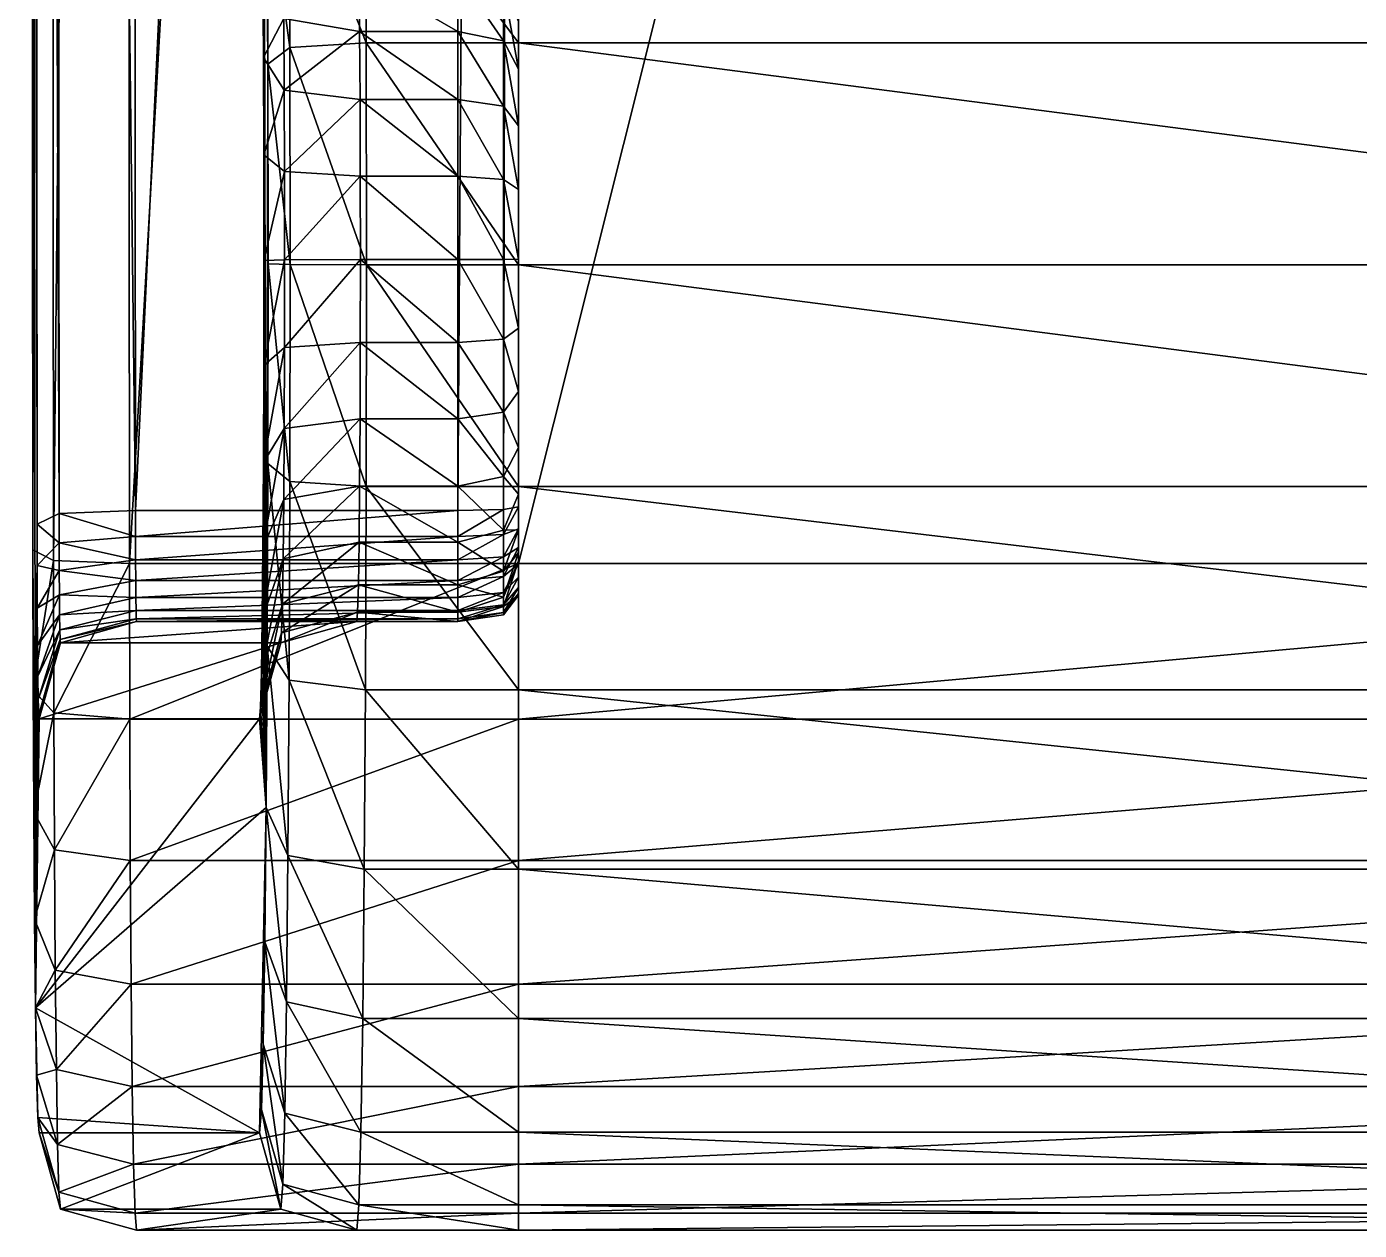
# Model space of a CAD drawing. Header units: metres. Extents: x -3624 to 1108, y -1406 to 909.
# Drawn here: x 1063.19 to 1085.08, y 497.51 to 517.28 of the extents above; entities that cross this region are included whole.
import ezdxf

# ---------------------------------------------------------------- set-up
doc = ezdxf.new("R2010")
doc.units = ezdxf.units.M

msp = doc.modelspace()

# ---------------------------------------------------------------- linework, layer by layer
for points in [[(1071.273, 899.025, 366.645), (1071.273, 785.077, 377.504), (1071.273, 508.727, 368.046)], [(1071.273, 874.83, 359.143), (1071.273, 899.025, 366.645), (1071.273, 508.727, 368.046)], [(1071.273, 874.009, 358.873), (1071.273, 874.83, 359.143), (1071.273, 508.727, 368.046)], [(1071.273, 873.226, 358.481), (1071.273, 874.009, 358.873), (1071.273, 508.727, 368.046)], [(1071.273, 872.523, 357.957), (1071.273, 873.226, 358.481), (1071.273, 508.727, 368.046)], [(1071.273, 766.642, 360.52), (1071.273, 872.523, 357.957), (1071.273, 508.727, 368.046)], [(1071.273, 785.077, 377.504), (1071.273, 647.085, 378.605), (1071.273, 509.396, 368.231)], [(1071.273, 785.077, 377.504), (1071.273, 509.396, 368.231), (1071.273, 509.035, 368.174)], [(1071.273, 785.077, 377.504), (1071.273, 509.035, 368.174), (1071.273, 508.727, 368.046)], [(1071.273, 763.264, 360.582), (1071.273, 766.642, 360.52), (1071.273, 508.727, 368.046)], [(1071.273, 759.889, 360.604), (1071.273, 763.264, 360.582), (1071.273, 508.727, 368.046)], [(1071.273, 647.079, 360.604), (1071.273, 759.889, 360.604), (1071.273, 508.727, 368.046)], [(1071.273, 647.085, 378.605), (1071.273, 632.676, 378.246), (1071.273, 509.396, 368.231)], [(1071.273, 643.704, 360.582), (1071.273, 647.079, 360.604), (1071.273, 508.727, 368.046)], [(1071.273, 640.326, 360.52), (1071.273, 643.704, 360.582), (1071.273, 508.727, 368.046)], [(1071.273, 636.949, 360.414), (1071.273, 640.326, 360.52), (1071.273, 508.727, 368.046)], [(1071.273, 633.574, 360.268), (1071.273, 636.949, 360.414), (1071.273, 508.727, 368.046)], [(1071.273, 630.201, 360.078), (1071.273, 633.574, 360.268), (1071.273, 508.727, 368.046)], [(1071.273, 632.676, 378.246), (1071.273, 625.485, 377.797), (1071.273, 509.396, 368.231)], [(1063.192, 632.208, 387.619), (1063.196, 624.783, 387.155), (1063.296, 508.689, 377.021)], [(1063.192, 632.208, 387.619), (1063.296, 508.689, 377.021), (1063.337, 501.162, 372.839)], [(1063.192, 632.208, 387.619), (1063.337, 501.162, 372.839), (1063.363, 509.109, 370.232)], [(1063.192, 632.208, 387.619), (1063.363, 509.109, 370.232), (1063.266, 621.672, 380.079)], [(1071.273, 626.83, 359.848), (1071.273, 630.201, 360.078), (1071.273, 508.727, 368.046)], [(1071.273, 623.466, 359.574), (1071.273, 626.83, 359.848), (1071.273, 508.727, 368.046)], [(1071.273, 625.485, 377.797), (1071.273, 621.891, 377.504), (1071.273, 509.396, 368.231)], [(1063.196, 624.783, 387.155), (1063.2, 621.07, 386.853), (1063.296, 508.689, 377.021)], [(1071.273, 532.958, 358.873), (1071.273, 623.466, 359.574), (1071.273, 508.727, 368.046)], [(1063.725, 509.286, 368.996), (1063.628, 621.777, 378.837), (1063.266, 621.672, 380.079)], [(1064.978, 509.335, 368.661), (1064.882, 621.807, 378.501), (1063.628, 621.777, 378.837)], [(1063.628, 621.777, 378.837), (1063.725, 509.286, 368.996), (1064.978, 509.335, 368.661)], [(1070.273, 621.807, 378.501), (1064.882, 621.807, 378.501), (1064.978, 509.335, 368.661)], [(1064.978, 509.335, 368.661), (1070.273, 509.335, 368.661), (1070.273, 621.807, 378.501)], [(1070.273, 509.335, 368.661), (1071.023, 509.35, 368.553), (1071.023, 621.828, 378.252)], [(1071.023, 621.828, 378.252), (1070.273, 621.807, 378.501), (1070.273, 509.335, 368.661)], [(1071.023, 509.35, 368.553), (1071.273, 509.396, 368.231), (1071.273, 621.891, 377.504)], [(1071.273, 621.891, 377.504), (1071.023, 621.828, 378.252), (1071.023, 509.35, 368.553)], [(1063.266, 621.672, 380.079), (1063.363, 509.109, 370.232), (1063.725, 509.286, 368.996)], [(1063.296, 508.689, 377.021), (1063.2, 621.07, 386.853), (1063.537, 620.964, 388.102)], [(1063.537, 620.964, 388.102), (1063.634, 508.513, 378.264), (1063.296, 508.689, 377.021)], [(1063.634, 508.513, 378.264), (1063.537, 620.964, 388.102), (1064.784, 620.935, 388.463)], [(1064.784, 620.935, 388.463), (1064.88, 508.463, 378.623), (1063.634, 508.513, 378.264)], [(1064.88, 508.463, 378.623), (1064.784, 620.935, 388.463), (1071.273, 620.935, 388.463)], [(1071.273, 620.935, 388.463), (1071.273, 508.463, 378.623), (1064.88, 508.463, 378.623)], [(1099.455, 620.935, 388.463), (1099.455, 508.463, 378.623), (1071.273, 508.463, 378.623)], [(1071.273, 508.463, 378.623), (1071.273, 620.935, 388.463), (1099.455, 620.935, 388.463)], [(1071.273, 532.138, 359.144), (1071.273, 532.958, 358.873), (1071.273, 508.727, 368.046)], [(1071.273, 531.294, 359.291), (1071.273, 532.138, 359.144), (1071.273, 508.727, 368.046)], [(1071.273, 530.441, 359.313), (1071.273, 531.294, 359.291), (1071.273, 508.727, 368.046)], [(1071.273, 529.59, 359.211), (1071.273, 530.441, 359.313), (1071.273, 508.727, 368.046)], [(1071.273, 528.757, 358.984), (1071.273, 529.59, 359.211), (1071.273, 508.727, 368.046)], [(1071.273, 527.954, 358.632), (1071.273, 528.757, 358.984), (1071.273, 508.727, 368.046)], [(1071.273, 527.224, 358.146), (1071.273, 527.954, 358.632), (1071.273, 508.727, 368.046)], [(1071.273, 526.583, 357.566), (1071.273, 527.224, 358.146), (1071.273, 508.727, 368.046)], [(1071.273, 526.038, 356.906), (1071.273, 526.583, 357.566), (1071.273, 508.727, 368.046)], [(1067.08, 526.34, -8.534), (1067.074, 518.193, -8.013), (1067.083, 516.776, -8.89)], [(1067.153, 516.668, -16.059), (1067.127, 522.365, -13.356), (1067.08, 526.34, -8.534)], [(1067.125, 504.457, -13.2), (1067.153, 516.668, -16.059), (1067.08, 526.34, -8.534)], [(1067.125, 504.457, -13.2), (1067.08, 526.34, -8.534), (1067.083, 516.776, -8.89)], [(1071.273, 525.596, 356.175), (1071.273, 526.038, 356.906), (1071.273, 508.727, 368.046)], [(1071.273, 525.264, 355.386), (1071.273, 525.596, 356.175), (1071.273, 508.727, 368.046)], [(1071.273, 525.049, 354.549), (1071.273, 525.264, 355.386), (1071.273, 508.727, 368.046)], [(1071.273, 524.957, 353.706), (1071.273, 525.049, 354.549), (1071.273, 508.727, 368.046)], [(1071.273, 524.957, 353.706), (1071.273, 508.727, 368.046), (1071.273, 508.509, -1.944)], [(1071.273, 524.957, 353.706), (1071.273, 508.509, -1.944), (1071.273, 514.606, -6.874)], [(1071.273, 517.962, -4.263), (1071.273, 524.957, 353.706), (1071.273, 514.606, -6.874)], [(1067.153, 516.668, -16.059), (1067.143, 519.687, -15.015), (1067.127, 522.365, -13.356)], [(1068.769, 517.018, -17.615), (1068.757, 520.379, -16.453), (1067.504, 520.228, -16.147)], [(1071.273, 517.018, -17.615), (1071.273, 520.379, -16.453), (1068.757, 520.379, -16.453)], [(1068.757, 520.379, -16.453), (1068.769, 517.018, -17.615), (1071.273, 517.018, -17.615)], [(1099.455, 517.018, -17.615), (1099.455, 520.379, -16.453), (1071.273, 520.379, -16.453)], [(1071.273, 520.379, -16.453), (1071.273, 517.018, -17.615), (1099.455, 517.018, -17.615)], [(1067.515, 516.941, -17.283), (1067.504, 520.228, -16.147), (1067.143, 519.687, -15.015)], [(1067.504, 520.228, -16.147), (1067.515, 516.941, -17.283), (1068.769, 517.018, -17.615)], [(1067.143, 519.687, -15.015), (1067.153, 516.668, -16.059), (1067.515, 516.941, -17.283)], [(1067.083, 516.776, -8.89), (1067.074, 518.193, -8.013), (1067.415, 517.418, -7.018)], [(1068.653, 518.138, -5.816), (1068.662, 517.202, -6.729), (1067.415, 517.418, -7.018)], [(1068.653, 518.138, -5.816), (1070.273, 518.138, -5.816), (1070.273, 517.202, -6.729)], [(1070.273, 517.202, -6.729), (1068.662, 517.202, -6.729), (1068.653, 518.138, -5.816)], [(1070.273, 518.138, -5.816), (1071.023, 517.944, -5.656), (1071.023, 517.047, -6.531)], [(1071.023, 517.047, -6.531), (1070.273, 517.202, -6.729), (1070.273, 518.138, -5.816)], [(1071.023, 517.944, -5.656), (1071.273, 517.362, -5.176), (1071.273, 516.582, -5.936)], [(1071.273, 516.582, -5.936), (1071.023, 517.047, -6.531), (1071.023, 517.944, -5.656)], [(1071.273, 517.962, -4.263), (1071.273, 514.606, -6.874), (1071.273, 516.582, -5.936)], [(1071.273, 517.962, -4.263), (1071.273, 516.582, -5.936), (1071.273, 517.362, -5.176)], [(1067.415, 517.418, -7.018), (1067.422, 516.236, -7.751), (1067.083, 516.776, -8.89)], [(1067.422, 516.236, -7.751), (1067.415, 517.418, -7.018), (1068.662, 517.202, -6.729)], [(1068.662, 517.202, -6.729), (1068.669, 516.085, -7.42), (1067.422, 516.236, -7.751)], [(1068.662, 517.202, -6.729), (1070.273, 517.202, -6.729), (1070.273, 516.085, -7.42)], [(1070.273, 516.085, -7.42), (1068.669, 516.085, -7.42), (1068.662, 517.202, -6.729)], [(1070.273, 517.202, -6.729), (1071.023, 517.047, -6.531), (1071.023, 515.977, -7.193)], [(1071.023, 515.977, -7.193), (1070.273, 516.085, -7.42), (1070.273, 517.202, -6.729)], [(1067.519, 513.373, -17.661), (1067.515, 516.941, -17.283), (1067.153, 516.668, -16.059)], [(1068.773, 513.37, -18.001), (1068.769, 517.018, -17.615), (1067.515, 516.941, -17.283)], [(1067.515, 516.941, -17.283), (1067.519, 513.373, -17.661), (1068.773, 513.37, -18.001)], [(1071.273, 513.37, -18.001), (1071.273, 517.018, -17.615), (1068.769, 517.018, -17.615)], [(1068.769, 517.018, -17.615), (1068.773, 513.37, -18.001), (1071.273, 513.37, -18.001)], [(1071.023, 517.047, -6.531), (1071.273, 516.582, -5.936), (1071.273, 515.653, -6.512)], [(1071.273, 515.653, -6.512), (1071.023, 515.977, -7.193), (1071.023, 517.047, -6.531)], [(1099.455, 513.37, -18.001), (1099.455, 517.018, -17.615), (1071.273, 517.018, -17.615)], [(1071.273, 517.018, -17.615), (1071.273, 513.37, -18.001), (1099.455, 513.37, -18.001)], [(1067.088, 515.175, -9.444), (1067.083, 516.776, -8.89), (1067.422, 516.236, -7.751)], [(1067.125, 504.457, -13.2), (1067.083, 516.776, -8.89), (1067.088, 515.175, -9.444)], [(1067.125, 504.457, -13.2), (1067.153, 510.106, -16.001), (1067.153, 516.668, -16.059)], [(1067.153, 516.668, -16.059), (1067.157, 513.384, -16.406), (1067.519, 513.373, -17.661)], [(1067.153, 510.106, -16.001), (1067.157, 513.384, -16.406), (1067.153, 516.668, -16.059)], [(1071.273, 514.606, -6.874), (1071.273, 515.653, -6.512), (1071.273, 516.582, -5.936)], [(1067.422, 516.236, -7.751), (1067.426, 514.901, -8.212), (1067.088, 515.175, -9.444)], [(1067.426, 514.901, -8.212), (1067.422, 516.236, -7.751), (1068.669, 516.085, -7.42)], [(1068.669, 516.085, -7.42), (1068.673, 514.825, -7.856), (1067.426, 514.901, -8.212)], [(1068.669, 516.085, -7.42), (1070.273, 516.085, -7.42), (1070.273, 514.825, -7.856)], [(1070.273, 514.825, -7.856), (1068.673, 514.825, -7.856), (1068.669, 516.085, -7.42)], [(1070.273, 516.085, -7.42), (1071.023, 515.977, -7.193), (1071.023, 514.77, -7.611)], [(1071.023, 514.77, -7.611), (1070.273, 514.825, -7.856), (1070.273, 516.085, -7.42)], [(1071.023, 515.977, -7.193), (1071.273, 515.653, -6.512), (1071.273, 514.606, -6.874)], [(1071.273, 514.606, -6.874), (1071.023, 514.77, -7.611), (1071.023, 515.977, -7.193)], [(1067.09, 513.443, -9.627), (1067.088, 515.175, -9.444), (1067.426, 514.901, -8.212)], [(1067.125, 504.457, -13.2), (1067.088, 515.175, -9.444), (1067.09, 513.443, -9.627)], [(1067.426, 514.901, -8.212), (1067.428, 513.454, -8.366), (1067.09, 513.443, -9.627)], [(1067.428, 513.454, -8.366), (1067.426, 514.901, -8.212), (1068.673, 514.825, -7.856)], [(1068.673, 514.825, -7.856), (1068.675, 513.457, -8.001), (1067.428, 513.454, -8.366)], [(1068.673, 514.825, -7.856), (1070.273, 514.825, -7.856), (1070.273, 513.457, -8.001)], [(1070.273, 513.457, -8.001), (1068.675, 513.457, -8.001), (1068.673, 514.825, -7.856)], [(1070.273, 514.825, -7.856), (1071.023, 514.77, -7.611), (1071.023, 513.459, -7.75)], [(1071.023, 513.459, -7.75), (1070.273, 513.457, -8.001), (1070.273, 514.825, -7.856)], [(1071.023, 514.77, -7.611), (1071.273, 514.606, -6.874), (1071.273, 513.465, -6.995)], [(1071.273, 513.465, -6.995), (1071.023, 513.459, -7.75), (1071.023, 514.77, -7.611)], [(1071.273, 512.327, -6.854), (1071.273, 513.465, -6.995), (1071.273, 514.606, -6.874)], [(1071.273, 510.368, -5.882), (1071.273, 512.327, -6.854), (1071.273, 514.606, -6.874)], [(1071.273, 508.509, -1.944), (1071.273, 510.368, -5.882), (1071.273, 514.606, -6.874)], [(1067.088, 511.713, -9.413), (1067.09, 513.443, -9.627), (1067.428, 513.454, -8.366)], [(1067.428, 513.454, -8.366), (1067.426, 512.009, -8.187), (1067.088, 511.713, -9.413)], [(1067.125, 504.457, -13.2), (1067.09, 513.443, -9.627), (1067.088, 511.713, -9.413)], [(1067.157, 513.384, -16.406), (1067.153, 510.106, -16.001), (1067.515, 509.811, -17.221)], [(1067.515, 509.811, -17.221), (1067.519, 513.373, -17.661), (1067.157, 513.384, -16.406)], [(1067.426, 512.009, -8.187), (1067.428, 513.454, -8.366), (1068.675, 513.457, -8.001)], [(1068.675, 513.457, -8.001), (1068.673, 512.091, -7.832), (1067.426, 512.009, -8.187)], [(1067.519, 513.373, -17.661), (1067.515, 509.811, -17.221), (1068.768, 509.728, -17.551)], [(1068.768, 509.728, -17.551), (1068.773, 513.37, -18.001), (1067.519, 513.373, -17.661)], [(1070.273, 512.091, -7.832), (1068.673, 512.091, -7.832), (1068.675, 513.457, -8.001)], [(1068.675, 513.457, -8.001), (1070.273, 513.457, -8.001), (1070.273, 512.091, -7.832)], [(1068.773, 513.37, -18.001), (1068.768, 509.728, -17.551), (1071.273, 509.728, -17.551)], [(1071.273, 509.728, -17.551), (1071.273, 513.37, -18.001), (1068.773, 513.37, -18.001)], [(1070.273, 513.457, -8.001), (1071.023, 513.459, -7.75), (1071.023, 512.15, -7.588)], [(1071.023, 512.15, -7.588), (1070.273, 512.091, -7.832), (1070.273, 513.457, -8.001)], [(1071.023, 513.459, -7.75), (1071.273, 513.465, -6.995), (1071.273, 512.327, -6.854)], [(1071.273, 512.327, -6.854), (1071.023, 512.15, -7.588), (1071.023, 513.459, -7.75)], [(1099.455, 509.728, -17.551), (1099.455, 513.37, -18.001), (1071.273, 513.37, -18.001)], [(1071.273, 513.37, -18.001), (1071.273, 509.728, -17.551), (1099.455, 509.728, -17.551)], [(1071.023, 512.15, -7.588), (1071.273, 512.327, -6.854), (1071.273, 511.287, -6.473)], [(1071.273, 510.368, -5.882), (1071.273, 511.287, -6.473), (1071.273, 512.327, -6.854)], [(1067.421, 510.682, -7.702), (1067.426, 512.009, -8.187), (1068.673, 512.091, -7.832)], [(1068.673, 512.091, -7.832), (1068.668, 510.838, -7.374), (1067.421, 510.682, -7.702)], [(1070.273, 510.838, -7.374), (1068.668, 510.838, -7.374), (1068.673, 512.091, -7.832)], [(1068.673, 512.091, -7.832), (1070.273, 512.091, -7.832), (1070.273, 510.838, -7.374)], [(1070.273, 512.091, -7.832), (1071.023, 512.15, -7.588), (1071.023, 510.951, -7.149)], [(1071.023, 510.951, -7.149), (1070.273, 510.838, -7.374), (1070.273, 512.091, -7.832)], [(1071.273, 511.287, -6.473), (1071.023, 510.951, -7.149), (1071.023, 512.15, -7.588)], [(1067.082, 510.122, -8.832), (1067.088, 511.713, -9.413), (1067.426, 512.009, -8.187)], [(1067.426, 512.009, -8.187), (1067.421, 510.682, -7.702), (1067.082, 510.122, -8.832)], [(1067.125, 504.457, -13.2), (1067.088, 511.713, -9.413), (1067.082, 510.122, -8.832)], [(1071.023, 510.951, -7.149), (1071.273, 511.287, -6.473), (1071.273, 510.368, -5.882)], [(1067.414, 509.513, -6.949), (1067.421, 510.682, -7.702), (1068.668, 510.838, -7.374)], [(1068.668, 510.838, -7.374), (1068.661, 509.734, -6.663), (1067.414, 509.513, -6.949)], [(1070.273, 509.734, -6.663), (1068.661, 509.734, -6.663), (1068.668, 510.838, -7.374)], [(1068.668, 510.838, -7.374), (1070.273, 510.838, -7.374), (1070.273, 509.734, -6.663)], [(1070.273, 510.838, -7.374), (1071.023, 510.951, -7.149), (1071.023, 509.893, -6.468)], [(1071.023, 509.893, -6.468), (1070.273, 509.734, -6.663), (1070.273, 510.838, -7.374)], [(1071.273, 510.368, -5.882), (1071.023, 509.893, -6.468), (1071.023, 510.951, -7.149)], [(1067.074, 508.721, -7.93), (1067.082, 510.122, -8.832), (1067.421, 510.682, -7.702)], [(1067.421, 510.682, -7.702), (1067.414, 509.513, -6.949), (1067.074, 508.721, -7.93)], [(1071.023, 509.893, -6.468), (1071.273, 510.368, -5.882), (1071.273, 509.601, -5.108)], [(1071.273, 509.018, -4.185), (1071.273, 509.601, -5.108), (1071.273, 510.368, -5.882)], [(1071.273, 508.509, -1.944), (1071.273, 509.018, -4.185), (1071.273, 510.368, -5.882)], [(1067.125, 504.457, -13.2), (1067.082, 510.122, -8.832), (1067.074, 508.721, -7.93)], [(1067.125, 504.457, -13.2), (1067.142, 507.104, -14.905), (1067.153, 510.106, -16.001)], [(1067.153, 510.106, -16.001), (1067.142, 507.104, -14.905), (1067.503, 506.545, -16.027)], [(1067.503, 506.545, -16.027), (1067.515, 509.811, -17.221), (1067.153, 510.106, -16.001)], [(1070.273, 509.734, -6.663), (1071.023, 509.893, -6.468), (1071.023, 509.011, -5.578)], [(1071.273, 509.601, -5.108), (1071.023, 509.011, -5.578), (1071.023, 509.893, -6.468)], [(1067.404, 508.539, -5.966), (1067.414, 509.513, -6.949), (1068.661, 509.734, -6.663)], [(1068.661, 509.734, -6.663), (1068.652, 508.814, -5.735), (1067.404, 508.539, -5.966)], [(1067.515, 509.811, -17.221), (1067.503, 506.545, -16.027), (1068.756, 506.388, -16.331)], [(1068.756, 506.388, -16.331), (1068.768, 509.728, -17.551), (1067.515, 509.811, -17.221)], [(1070.273, 508.814, -5.735), (1068.652, 508.814, -5.735), (1068.661, 509.734, -6.663)], [(1068.661, 509.734, -6.663), (1070.273, 509.734, -6.663), (1070.273, 508.814, -5.735)], [(1068.768, 509.728, -17.551), (1068.756, 506.388, -16.331), (1071.273, 506.388, -16.331)], [(1071.273, 506.388, -16.331), (1071.273, 509.728, -17.551), (1068.768, 509.728, -17.551)], [(1071.023, 509.011, -5.578), (1070.273, 508.814, -5.735), (1070.273, 509.734, -6.663)], [(1099.455, 506.388, -16.33), (1099.455, 509.728, -17.551), (1071.273, 509.728, -17.551)], [(1071.273, 509.728, -17.551), (1071.273, 506.388, -16.331), (1099.455, 506.388, -16.33)], [(1067.062, 507.555, -6.753), (1067.074, 508.721, -7.93), (1067.414, 509.513, -6.949)], [(1067.414, 509.513, -6.949), (1067.404, 508.539, -5.966), (1067.062, 507.555, -6.753)], [(1071.023, 509.011, -5.578), (1071.273, 509.601, -5.108), (1071.273, 509.018, -4.185)], [(1063.726, 508.804, 368.9), (1063.725, 509.286, 368.996), (1063.363, 509.109, 370.232)], [(1064.979, 508.909, 368.577), (1064.978, 509.335, 368.661), (1063.725, 509.286, 368.996)], [(1063.725, 509.286, 368.996), (1063.726, 508.804, 368.9), (1064.979, 508.909, 368.577)], [(1070.273, 509.335, 368.661), (1064.978, 509.335, 368.661), (1064.979, 508.909, 368.577)], [(1064.979, 508.909, 368.577), (1070.273, 508.909, 368.577), (1070.273, 509.335, 368.661)], [(1070.273, 508.909, 368.577), (1071.023, 508.94, 368.476), (1071.023, 509.35, 368.553)], [(1071.023, 509.35, 368.553), (1070.273, 509.335, 368.661), (1070.273, 508.909, 368.577)], [(1071.023, 508.94, 368.476), (1071.273, 509.035, 368.174), (1071.273, 509.396, 368.231)], [(1071.273, 509.396, 368.231), (1071.023, 509.35, 368.553), (1071.023, 508.94, 368.476)], [(1063.337, 501.162, 372.839), (1063.364, 508.428, 370.097), (1063.363, 509.109, 370.232)], [(1063.363, 509.109, 370.232), (1063.364, 508.428, 370.097), (1063.726, 508.804, 368.9)], [(1070.273, 508.814, -5.735), (1071.023, 509.011, -5.578), (1071.023, 508.339, -4.515)], [(1071.023, 508.573, 368.317), (1071.273, 508.727, 368.046), (1071.273, 509.035, 368.174)], [(1071.273, 509.035, 368.174), (1071.023, 508.94, 368.476), (1071.023, 508.573, 368.317)], [(1071.273, 509.018, -4.185), (1071.023, 508.339, -4.515), (1071.023, 509.011, -5.578)], [(1071.023, 508.339, -4.515), (1071.273, 509.018, -4.185), (1071.273, 508.646, -3.141)], [(1071.273, 508.509, -1.944), (1071.273, 508.646, -3.141), (1071.273, 509.018, -4.185)], [(1063.728, 508.348, 368.702), (1063.726, 508.804, 368.9), (1063.364, 508.428, 370.097)], [(1064.981, 508.521, 368.408), (1064.979, 508.909, 368.577), (1063.726, 508.804, 368.9)], [(1063.726, 508.804, 368.9), (1063.728, 508.348, 368.702), (1064.981, 508.521, 368.408)], [(1070.273, 508.909, 368.577), (1064.979, 508.909, 368.577), (1064.981, 508.521, 368.408)], [(1064.981, 508.521, 368.408), (1070.273, 508.521, 368.408), (1070.273, 508.909, 368.577)], [(1067.393, 507.796, -4.791), (1067.404, 508.539, -5.966), (1068.652, 508.814, -5.735)], [(1068.652, 508.814, -5.735), (1068.641, 508.113, -4.625), (1067.393, 507.796, -4.791)], [(1070.273, 508.113, -4.625), (1068.641, 508.113, -4.625), (1068.652, 508.814, -5.735)], [(1068.652, 508.814, -5.735), (1070.273, 508.814, -5.735), (1070.273, 508.113, -4.625)], [(1070.273, 508.521, 368.408), (1071.023, 508.573, 368.317), (1071.023, 508.94, 368.476)], [(1071.023, 508.94, 368.476), (1070.273, 508.909, 368.577), (1070.273, 508.521, 368.408)], [(1071.023, 508.339, -4.515), (1070.273, 508.113, -4.625), (1070.273, 508.814, -5.735)], [(1063.3, 506.387, 376.565), (1063.296, 508.689, 377.021), (1063.634, 508.513, 378.264)], [(1063.296, 508.689, 377.021), (1063.3, 506.387, 376.565), (1063.309, 504.377, 375.689)], [(1063.296, 508.689, 377.021), (1063.309, 504.377, 375.689), (1063.337, 501.162, 372.839)], [(1067.125, 504.457, -13.2), (1067.074, 508.721, -7.93), (1067.062, 507.555, -6.753)], [(1070.273, 508.183, 368.165), (1071.023, 508.251, 368.088), (1071.023, 508.573, 368.317)], [(1071.023, 508.573, 368.317), (1070.273, 508.521, 368.408), (1070.273, 508.183, 368.165)], [(1071.023, 508.251, 368.088), (1071.273, 508.458, 367.855), (1071.273, 508.727, 368.046)], [(1071.273, 508.727, 368.046), (1071.023, 508.573, 368.317), (1071.023, 508.251, 368.088)], [(1071.273, 508.646, -3.141), (1071.023, 507.911, -3.311), (1071.023, 508.339, -4.515)], [(1071.023, 507.911, -3.311), (1071.273, 508.646, -3.141), (1071.273, 508.509, -1.944)], [(1071.273, 508.727, 368.046), (1071.273, 508.458, 367.855), (1071.273, 508.509, -1.944)], [(1063.634, 508.513, 378.264), (1063.639, 506.011, 377.768), (1063.3, 506.387, 376.565)], [(1063.337, 501.162, 372.839), (1063.367, 507.727, 369.791), (1063.364, 508.428, 370.097)], [(1063.364, 508.428, 370.097), (1063.367, 507.727, 369.791), (1063.728, 508.348, 368.702)], [(1063.731, 507.949, 368.416), (1063.728, 508.348, 368.702), (1063.367, 507.727, 369.791)], [(1063.639, 506.011, 377.768), (1063.634, 508.513, 378.264), (1064.88, 508.463, 378.623)], [(1064.88, 508.463, 378.623), (1064.885, 505.906, 378.116), (1063.639, 506.011, 377.768)], [(1064.983, 508.183, 368.165), (1064.981, 508.521, 368.408), (1063.728, 508.348, 368.702)], [(1063.728, 508.348, 368.702), (1063.731, 507.949, 368.416), (1064.983, 508.183, 368.165)], [(1064.885, 505.906, 378.116), (1064.88, 508.463, 378.623), (1071.273, 508.463, 378.623)], [(1071.273, 508.463, 378.623), (1071.273, 505.906, 378.116), (1064.885, 505.906, 378.116)], [(1070.273, 508.521, 368.408), (1064.981, 508.521, 368.408), (1064.983, 508.183, 368.165)], [(1064.983, 508.183, 368.165), (1070.273, 508.183, 368.165), (1070.273, 508.521, 368.408)], [(1067.048, 506.665, -5.344), (1067.062, 507.555, -6.753), (1067.404, 508.539, -5.966)], [(1067.404, 508.539, -5.966), (1067.393, 507.796, -4.791), (1067.048, 506.665, -5.344)], [(1070.273, 508.113, -4.625), (1071.023, 508.339, -4.515), (1071.023, 507.911, -3.311)], [(1071.273, 508.509, -1.944), (1071.023, 507.759, -1.987), (1071.023, 507.911, -3.311)], [(1071.023, 507.759, -1.987), (1071.273, 508.509, -1.944), (1071.273, 507.943, 366.645)], [(1071.023, 507.986, 367.798), (1071.273, 508.236, 367.612), (1071.273, 508.458, 367.855)], [(1071.273, 508.458, 367.855), (1071.023, 508.251, 368.088), (1071.023, 507.986, 367.798)], [(1071.273, 507.969, 367.01), (1071.273, 507.943, 366.645), (1071.273, 508.509, -1.944)], [(1071.273, 508.069, 367.328), (1071.273, 507.969, 367.01), (1071.273, 508.509, -1.944)], [(1071.273, 508.236, 367.612), (1071.273, 508.069, 367.328), (1071.273, 508.509, -1.944)], [(1071.273, 508.458, 367.855), (1071.273, 508.236, 367.612), (1071.273, 508.509, -1.944)], [(1099.455, 508.463, 378.623), (1099.455, 505.906, 378.116), (1071.273, 505.906, 378.116)], [(1071.273, 505.906, 378.116), (1071.273, 508.463, 378.623), (1099.455, 508.463, 378.623)], [(1064.986, 507.902, 367.859), (1064.983, 508.183, 368.165), (1063.731, 507.949, 368.416)], [(1070.273, 508.183, 368.165), (1064.983, 508.183, 368.165), (1064.986, 507.902, 367.859)], [(1064.986, 507.902, 367.859), (1070.273, 507.902, 367.859), (1070.273, 508.183, 368.165)], [(1067.38, 507.323, -3.46), (1067.393, 507.796, -4.791), (1068.641, 508.113, -4.625)], [(1068.641, 508.113, -4.625), (1068.629, 507.666, -3.368), (1067.38, 507.323, -3.46)], [(1070.273, 507.666, -3.368), (1068.629, 507.666, -3.368), (1068.641, 508.113, -4.625)], [(1068.641, 508.113, -4.625), (1070.273, 508.113, -4.625), (1070.273, 507.666, -3.368)], [(1070.273, 507.902, 367.859), (1071.023, 507.986, 367.798), (1071.023, 508.251, 368.088)], [(1071.023, 508.251, 368.088), (1070.273, 508.183, 368.165), (1070.273, 507.902, 367.859)], [(1071.023, 507.911, -3.311), (1070.273, 507.666, -3.368), (1070.273, 508.113, -4.625)], [(1071.023, 507.785, 367.458), (1071.273, 508.069, 367.328), (1071.273, 508.236, 367.612)], [(1071.273, 508.236, 367.612), (1071.023, 507.986, 367.798), (1071.023, 507.785, 367.458)], [(1063.367, 507.727, 369.791), (1063.371, 507.115, 369.353), (1063.731, 507.949, 368.416)], [(1063.734, 507.62, 368.057), (1063.731, 507.949, 368.416), (1063.371, 507.115, 369.353)], [(1063.731, 507.949, 368.416), (1063.734, 507.62, 368.057), (1064.986, 507.902, 367.859)], [(1064.989, 507.69, 367.501), (1064.986, 507.902, 367.859), (1063.734, 507.62, 368.057)], [(1070.273, 507.902, 367.859), (1064.986, 507.902, 367.859), (1064.989, 507.69, 367.501)], [(1064.989, 507.69, 367.501), (1070.273, 507.69, 367.501), (1070.273, 507.902, 367.859)], [(1070.273, 507.69, 367.501), (1071.023, 507.785, 367.458), (1071.023, 507.986, 367.798)], [(1071.023, 507.986, 367.798), (1070.273, 507.902, 367.859), (1070.273, 507.69, 367.501)], [(1070.273, 507.666, -3.368), (1071.023, 507.911, -3.311), (1071.023, 507.759, -1.987)], [(1071.023, 507.659, 367.078), (1071.273, 507.969, 367.01), (1071.273, 508.069, 367.328)], [(1071.273, 508.069, 367.328), (1071.023, 507.785, 367.458), (1071.023, 507.659, 367.078)], [(1071.023, 507.618, 366.663), (1071.273, 507.943, 366.645), (1071.273, 507.969, 367.01)], [(1071.273, 507.969, 367.01), (1071.023, 507.659, 367.078), (1071.023, 507.618, 366.663)], [(1071.273, 507.943, 366.645), (1071.023, 507.618, 366.663), (1071.023, 507.759, -1.987)], [(1063.337, 501.162, 372.839), (1063.371, 507.115, 369.353), (1063.367, 507.727, 369.791)], [(1063.734, 507.62, 368.057), (1063.738, 507.371, 367.635), (1064.989, 507.69, 367.501)], [(1064.993, 507.556, 367.101), (1064.989, 507.69, 367.501), (1063.738, 507.371, 367.635)], [(1070.273, 507.69, 367.501), (1064.989, 507.69, 367.501), (1064.993, 507.556, 367.101)], [(1064.993, 507.556, 367.101), (1070.273, 507.556, 367.101), (1070.273, 507.69, 367.501)], [(1067.033, 506.097, -3.748), (1067.048, 506.665, -5.344), (1067.393, 507.796, -4.791)], [(1067.393, 507.796, -4.791), (1067.38, 507.323, -3.46), (1067.033, 506.097, -3.748)], [(1070.273, 507.556, 367.101), (1071.023, 507.659, 367.078), (1071.023, 507.785, 367.458)], [(1071.023, 507.785, 367.458), (1070.273, 507.69, 367.501), (1070.273, 507.556, 367.101)], [(1071.023, 507.759, -1.987), (1070.273, 507.509, -2.002), (1070.273, 507.666, -3.368)], [(1070.273, 507.509, -2.002), (1071.023, 507.759, -1.987), (1071.023, 507.618, 366.663)], [(1063.371, 507.115, 369.353), (1063.377, 506.61, 368.802), (1063.734, 507.62, 368.057)], [(1063.738, 507.371, 367.635), (1063.734, 507.62, 368.057), (1063.377, 506.61, 368.802)], [(1063.738, 507.371, 367.635), (1063.743, 507.212, 367.164), (1064.993, 507.556, 367.101)], [(1064.998, 507.509, 366.669), (1064.993, 507.556, 367.101), (1063.743, 507.212, 367.164)], [(1063.743, 507.212, 367.164), (1063.748, 507.159, 366.676), (1064.998, 507.509, 366.669)], [(1063.748, 507.159, 366.676), (1067.366, 507.159, -2.034), (1068.616, 507.509, -2.002)], [(1068.616, 507.509, -2.002), (1064.998, 507.509, 366.669), (1063.748, 507.159, 366.676)], [(1070.273, 507.556, 367.101), (1064.993, 507.556, 367.101), (1064.998, 507.509, 366.669)], [(1064.998, 507.509, 366.669), (1070.273, 507.509, 366.669), (1070.273, 507.556, 367.101)], [(1070.273, 507.509, 366.669), (1064.998, 507.509, 366.669), (1068.616, 507.509, -2.002)], [(1067.125, 504.457, -13.2), (1067.062, 507.555, -6.753), (1067.048, 506.665, -5.344)], [(1067.366, 507.159, -2.034), (1067.38, 507.323, -3.46), (1068.629, 507.666, -3.368)], [(1068.629, 507.666, -3.368), (1068.616, 507.509, -2.002), (1067.366, 507.159, -2.034)], [(1070.273, 507.509, -2.002), (1068.616, 507.509, -2.002), (1068.629, 507.666, -3.368)], [(1068.616, 507.509, -2.002), (1070.273, 507.509, -2.002), (1070.273, 507.509, 366.669)], [(1068.629, 507.666, -3.368), (1070.273, 507.666, -3.368), (1070.273, 507.509, -2.002)], [(1070.273, 507.509, 366.669), (1071.023, 507.618, 366.663), (1071.023, 507.659, 367.078)], [(1071.023, 507.659, 367.078), (1070.273, 507.556, 367.101), (1070.273, 507.509, 366.669)], [(1071.023, 507.618, 366.663), (1070.273, 507.509, 366.669), (1070.273, 507.509, -2.002)], [(1063.377, 506.61, 368.802), (1063.383, 506.228, 368.155), (1063.738, 507.371, 367.635)], [(1063.743, 507.212, 367.164), (1063.738, 507.371, 367.635), (1063.383, 506.228, 368.155)], [(1067.017, 505.909, -2.109), (1067.033, 506.097, -3.748), (1067.38, 507.323, -3.46)], [(1067.38, 507.323, -3.46), (1067.366, 507.159, -2.034), (1067.017, 505.909, -2.109)], [(1063.337, 501.162, 372.839), (1063.377, 506.61, 368.802), (1063.371, 507.115, 369.353)], [(1063.383, 506.228, 368.155), (1063.39, 505.984, 367.43), (1063.743, 507.212, 367.164)], [(1063.748, 507.159, 366.676), (1063.743, 507.212, 367.164), (1063.39, 505.984, 367.43)], [(1063.39, 505.984, 367.43), (1063.397, 505.909, 366.74), (1063.748, 507.159, 366.676)], [(1063.397, 505.909, 366.74), (1067.017, 505.909, -2.109), (1067.366, 507.159, -2.034)], [(1067.366, 507.159, -2.034), (1063.748, 507.159, 366.676), (1063.397, 505.909, 366.74)], [(1067.142, 507.104, -14.905), (1067.125, 504.457, -13.2), (1067.485, 503.665, -14.173)], [(1067.485, 503.665, -14.173), (1067.503, 506.545, -16.027), (1067.142, 507.104, -14.905)], [(1063.337, 501.162, 372.839), (1063.383, 506.228, 368.155), (1063.377, 506.61, 368.802)], [(1067.125, 504.457, -13.2), (1067.048, 506.665, -5.344), (1067.033, 506.097, -3.748)], [(1063.309, 504.377, 375.689), (1063.3, 506.387, 376.565), (1063.639, 506.011, 377.768)], [(1067.503, 506.545, -16.027), (1067.485, 503.665, -14.173), (1068.738, 503.443, -14.435)], [(1068.738, 503.443, -14.435), (1068.756, 506.388, -16.331), (1067.503, 506.545, -16.027)], [(1068.756, 506.388, -16.331), (1068.738, 503.443, -14.435), (1071.273, 503.443, -14.435)], [(1071.273, 503.443, -14.435), (1071.273, 506.388, -16.331), (1068.756, 506.388, -16.331)], [(1099.455, 503.443, -14.435), (1099.455, 506.388, -16.33), (1071.273, 506.388, -16.331)], [(1071.273, 506.388, -16.331), (1071.273, 503.443, -14.435), (1099.455, 503.443, -14.435)], [(1063.337, 501.162, 372.839), (1063.39, 505.984, 367.43), (1063.383, 506.228, 368.155)], [(1063.639, 506.011, 377.768), (1063.648, 503.757, 376.785), (1063.309, 504.377, 375.689)], [(1063.337, 501.162, 372.839), (1063.397, 505.909, 366.74), (1063.39, 505.984, 367.43)], [(1063.648, 503.757, 376.785), (1063.639, 506.011, 377.768), (1064.885, 505.906, 378.116)], [(1067.125, 504.457, -13.2), (1067.033, 506.097, -3.748), (1067.017, 505.909, -2.109)], [(1063.337, 501.162, 372.839), (1067.125, 504.457, -13.2), (1067.017, 505.909, -2.109)], [(1063.337, 501.162, 372.839), (1067.017, 505.909, -2.109), (1063.397, 505.909, 366.74)], [(1064.885, 505.906, 378.116), (1064.895, 503.583, 377.103), (1063.648, 503.757, 376.785)], [(1064.895, 503.583, 377.103), (1064.885, 505.906, 378.116), (1071.273, 505.906, 378.116)], [(1071.273, 505.906, 378.116), (1071.273, 503.583, 377.103), (1064.895, 503.583, 377.103)], [(1099.455, 505.906, 378.116), (1099.455, 503.583, 377.103), (1071.273, 503.583, 377.103)], [(1071.273, 503.583, 377.103), (1071.273, 505.906, 378.116), (1099.455, 505.906, 378.116)], [(1063.337, 501.162, 372.839), (1067.015, 499.109, -1.926), (1067.125, 504.457, -13.2)], [(1067.015, 499.109, -1.926), (1067.077, 500.566, -8.309), (1067.125, 504.457, -13.2)], [(1067.077, 500.566, -8.309), (1067.104, 502.248, -10.972), (1067.125, 504.457, -13.2)], [(1067.125, 504.457, -13.2), (1067.104, 502.248, -10.972), (1067.461, 501.264, -11.752)], [(1067.461, 501.264, -11.752), (1067.485, 503.665, -14.173), (1067.125, 504.457, -13.2)], [(1063.321, 502.619, 374.429), (1063.309, 504.377, 375.689), (1063.648, 503.757, 376.785)], [(1063.309, 504.377, 375.689), (1063.321, 502.619, 374.429), (1063.337, 501.162, 372.839)], [(1063.648, 503.757, 376.785), (1063.662, 501.785, 375.372), (1063.321, 502.619, 374.429)], [(1063.662, 501.785, 375.372), (1063.648, 503.757, 376.785), (1064.895, 503.583, 377.103)], [(1064.895, 503.583, 377.103), (1064.91, 501.551, 375.648), (1063.662, 501.785, 375.372)], [(1064.91, 501.551, 375.648), (1064.895, 503.583, 377.103), (1071.273, 503.583, 377.103)], [(1071.273, 503.583, 377.103), (1071.273, 501.551, 375.648), (1064.91, 501.551, 375.648)], [(1067.485, 503.665, -14.173), (1067.461, 501.264, -11.752), (1068.713, 500.989, -11.958)], [(1068.713, 500.989, -11.958), (1068.738, 503.443, -14.435), (1067.485, 503.665, -14.173)], [(1099.455, 503.583, 377.103), (1099.455, 501.551, 375.648), (1071.273, 501.551, 375.648)], [(1071.273, 501.551, 375.648), (1071.273, 503.583, 377.103), (1099.455, 503.583, 377.103)], [(1068.738, 503.443, -14.435), (1068.713, 500.989, -11.958), (1071.273, 500.989, -11.958)], [(1071.273, 500.989, -11.958), (1071.273, 503.443, -14.435), (1068.738, 503.443, -14.435)], [(1099.455, 500.989, -11.958), (1099.455, 503.443, -14.435), (1071.273, 503.443, -14.435)], [(1071.273, 503.443, -14.435), (1071.273, 500.989, -11.958), (1099.455, 500.989, -11.958)], [(1063.337, 501.162, 372.839), (1063.321, 502.619, 374.429), (1063.662, 501.785, 375.372)], [(1067.104, 502.248, -10.972), (1067.077, 500.566, -8.309), (1067.433, 499.435, -8.856)], [(1067.433, 499.435, -8.856), (1067.461, 501.264, -11.752), (1067.104, 502.248, -10.972)], [(1063.662, 501.785, 375.372), (1063.68, 500.153, 373.591), (1063.337, 501.162, 372.839)], [(1063.68, 500.153, 373.591), (1063.662, 501.785, 375.372), (1064.91, 501.551, 375.648)], [(1064.91, 501.551, 375.648), (1064.927, 499.87, 373.813), (1063.68, 500.153, 373.591)], [(1064.927, 499.87, 373.813), (1064.91, 501.551, 375.648), (1071.273, 501.551, 375.648)], [(1071.273, 501.551, 375.648), (1071.273, 499.87, 373.813), (1064.927, 499.87, 373.813)], [(1099.455, 501.551, 375.648), (1099.455, 499.87, 373.813), (1071.273, 499.87, 373.813)], [(1071.273, 499.87, 373.813), (1071.273, 501.551, 375.648), (1099.455, 501.551, 375.648)], [(1063.355, 500.06, 370.977), (1063.337, 501.162, 372.839), (1063.68, 500.153, 373.591)], [(1063.337, 501.162, 372.839), (1063.355, 500.06, 370.977), (1063.376, 499.362, 368.899)], [(1063.337, 501.162, 372.839), (1063.376, 499.362, 368.899), (1067.015, 499.109, -1.926)], [(1067.461, 501.264, -11.752), (1067.433, 499.435, -8.856), (1068.684, 499.119, -8.997)], [(1068.684, 499.119, -8.997), (1068.713, 500.989, -11.958), (1067.461, 501.264, -11.752)], [(1068.713, 500.989, -11.958), (1068.684, 499.119, -8.997), (1071.273, 499.119, -8.997)], [(1071.273, 499.119, -8.997), (1071.273, 500.989, -11.958), (1068.713, 500.989, -11.958)], [(1099.455, 499.119, -8.997), (1099.455, 500.989, -11.958), (1071.273, 500.989, -11.958)], [(1071.273, 500.989, -11.958), (1071.273, 499.119, -8.997), (1099.455, 499.119, -8.997)], [(1067.015, 499.109, -1.926), (1067.048, 499.496, -5.299), (1067.077, 500.566, -8.309)], [(1067.077, 500.566, -8.309), (1067.048, 499.496, -5.299), (1067.401, 498.27, -5.579)], [(1067.401, 498.27, -5.579), (1067.433, 499.435, -8.856), (1067.077, 500.566, -8.309)], [(1063.68, 500.153, 373.591), (1063.7, 498.917, 371.504), (1063.355, 500.06, 370.977)], [(1063.376, 499.362, 368.899), (1063.355, 500.06, 370.977), (1063.7, 498.917, 371.504)], [(1063.7, 498.917, 371.504), (1063.68, 500.153, 373.591), (1064.927, 499.87, 373.813)], [(1064.927, 499.87, 373.813), (1064.949, 498.597, 371.663), (1063.7, 498.917, 371.504)], [(1064.949, 498.597, 371.663), (1064.927, 499.87, 373.813), (1071.273, 499.87, 373.813)], [(1071.273, 499.87, 373.813), (1071.273, 498.597, 371.663), (1064.949, 498.597, 371.663)], [(1099.455, 499.87, 373.813), (1099.455, 498.597, 371.663), (1071.273, 498.597, 371.663)], [(1071.273, 498.597, 371.663), (1071.273, 499.87, 373.813), (1099.455, 499.87, 373.813)], [(1063.7, 498.917, 371.504), (1063.723, 498.134, 369.172), (1063.376, 499.362, 368.899)], [(1063.399, 499.109, 366.566), (1063.376, 499.362, 368.899), (1063.723, 498.134, 369.172)], [(1063.376, 499.362, 368.899), (1063.399, 499.109, 366.566), (1067.015, 499.109, -1.926)], [(1067.048, 499.496, -5.299), (1067.015, 499.109, -1.926), (1067.365, 497.859, -1.994)], [(1067.365, 497.859, -1.994), (1067.401, 498.27, -5.579), (1067.048, 499.496, -5.299)], [(1067.433, 499.435, -8.856), (1067.401, 498.27, -5.579), (1068.651, 497.927, -5.647)], [(1068.651, 497.927, -5.647), (1068.684, 499.119, -8.997), (1067.433, 499.435, -8.856)], [(1063.723, 498.134, 369.172), (1063.748, 497.859, 366.638), (1063.399, 499.109, 366.566)], [(1067.015, 499.109, -1.926), (1063.399, 499.109, 366.566), (1063.748, 497.859, 366.638)], [(1063.723, 498.134, 369.172), (1063.7, 498.917, 371.504), (1064.949, 498.597, 371.663)], [(1063.748, 497.859, 366.638), (1067.365, 497.859, -1.994), (1067.015, 499.109, -1.926)], [(1068.684, 499.119, -8.997), (1068.651, 497.927, -5.647), (1071.273, 497.927, -5.647)], [(1071.273, 497.927, -5.647), (1071.273, 499.119, -8.997), (1068.684, 499.119, -8.997)], [(1099.455, 497.927, -5.647), (1099.455, 499.119, -8.997), (1071.273, 499.119, -8.997)], [(1071.273, 499.119, -8.997), (1071.273, 497.927, -5.647), (1099.455, 497.927, -5.647)], [(1064.949, 498.597, 371.663), (1064.972, 497.791, 369.26), (1063.723, 498.134, 369.172)], [(1064.972, 497.791, 369.26), (1064.949, 498.597, 371.663), (1071.273, 498.597, 371.663)], [(1071.273, 498.597, 371.663), (1071.273, 497.791, 369.26), (1064.972, 497.791, 369.26)], [(1099.455, 498.597, 371.663), (1099.455, 497.791, 369.26), (1071.273, 497.791, 369.26)], [(1071.273, 497.791, 369.26), (1071.273, 498.597, 371.663), (1099.455, 498.597, 371.663)], [(1067.401, 498.27, -5.579), (1067.365, 497.859, -1.994), (1068.616, 497.509, -2.002)], [(1068.616, 497.509, -2.002), (1068.651, 497.927, -5.647), (1067.401, 498.27, -5.579)], [(1063.748, 497.859, 366.638), (1063.723, 498.134, 369.172), (1064.972, 497.791, 369.26)], [(1064.972, 497.791, 369.26), (1064.998, 497.509, 366.669), (1063.748, 497.859, 366.638)], [(1067.365, 497.859, -1.994), (1063.748, 497.859, 366.638), (1064.998, 497.509, 366.669)], [(1064.998, 497.509, 366.669), (1068.616, 497.509, -2.002), (1067.365, 497.859, -1.994)], [(1068.651, 497.927, -5.647), (1068.616, 497.509, -2.002), (1071.273, 497.509, -2.002)], [(1071.273, 497.509, -2.002), (1071.273, 497.927, -5.647), (1068.651, 497.927, -5.647)], [(1099.455, 497.509, -2.002), (1099.455, 497.927, -5.647), (1071.273, 497.927, -5.647)], [(1071.273, 497.927, -5.647), (1071.273, 497.509, -2.002), (1099.455, 497.509, -2.002)], [(1064.998, 497.509, 366.669), (1064.972, 497.791, 369.26), (1071.273, 497.791, 369.26)], [(1071.273, 497.791, 369.26), (1071.273, 497.509, 366.669), (1064.998, 497.509, 366.669)], [(1099.455, 497.791, 369.26), (1099.455, 497.509, 366.669), (1071.273, 497.509, 366.669)], [(1071.273, 497.509, 366.669), (1071.273, 497.791, 369.26), (1099.455, 497.791, 369.26)], [(1068.616, 497.509, -2.002), (1064.998, 497.509, 366.669), (1071.273, 497.509, 366.669)], [(1071.273, 497.509, 366.669), (1071.273, 497.509, -2.002), (1068.616, 497.509, -2.002)], [(1099.455, 497.509, 366.669), (1099.455, 497.509, -2.002), (1071.273, 497.509, -2.002)], [(1071.273, 497.509, -2.002), (1071.273, 497.509, 366.669), (1099.455, 497.509, 366.669)]]:
    msp.add_3dface(points)

doc.saveas('drawing.dxf')
